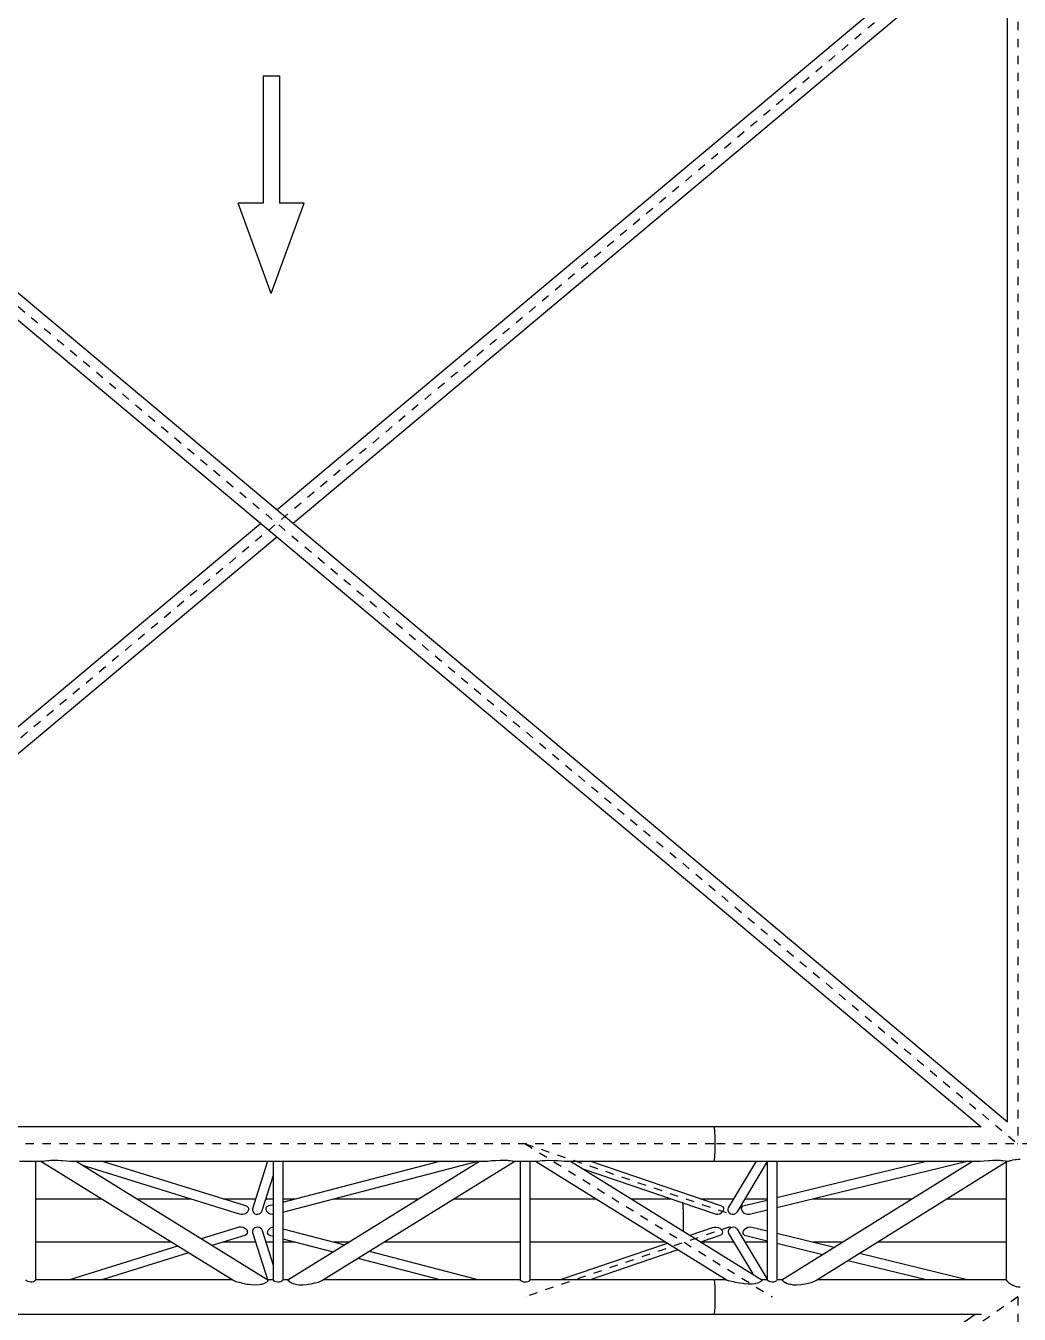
# Model space of a CAD drawing. Header units: millimetres. Extents: x 149919 to 150445, y 136651 to 136866.
# Drawn here: x 150381.88 to 150393.57, y 136675.47 to 136690.63 of the extents above; entities that cross this region are included whole.
import ezdxf

# ---------------------------------------------------------------- set-up
doc = ezdxf.new("R2010")
doc.units = ezdxf.units.MM
doc.header["$LTSCALE"] = 0.25
doc.linetypes.add('CENTER', pattern=[50.8, 31.75, -6.35, 6.35, -6.35])
doc.linetypes.add('XKITLINE00', pattern=[0])

# ---------------------------------------------------------------- blocks, each defined once
blk = doc.blocks.new('çatıı')
at = {"color": 8, "linetype": 'CENTER'}
for p, q in [((25173.6, 4170.3), (23430, 2710.3)), ((23430, 4170.3), (25173.6, 2710.3)), ((25173.6, 4170.3), (25173.6, 2710.3)), ((24815.9, 2710.3), (23430, 2710.3)), ((24593.9, 2710.3), (24835.2, 2627.8)), ((24593.9, 2710.3), (24884.5, 2530.3)), ((26069.2, 2710.3), (24815.9, 2710.3)), ((24835.2, 2612.8), (24593.9, 2530.3)), ((25173.6, 2530.3), (24201.8, 1845.4)), ((25173.6, 2530.3), (25173.5, 2209))]:
    blk.add_line(p, q, dxfattribs=at)
at = {"color": 8, "linetype": 'XKITLINE00'}
for p, q in [((24301.8, 3456.2), (25130.4, 4150)), ((24320.8, 3440.3), (25162.2, 4144.8)), ((25161.4, 4144.2), (25161.4, 2736.4)), ((23506.2, 4122.4), (25161.5, 2736.3)), ((23506.2, 4090.6), (25130.7, 2730.3)), ((23506.2, 2790), (24282.8, 3440.3)), ((23506.2, 2758.2), (24301.8, 3424.4)), ((23551.9, 2730.6), (24815.9, 2730.6)), ((24815.9, 2730.6), (24816.2, 2730.3)), ((24815.9, 2730.6), (24816.2, 2730.3)), ((24815.9, 2730.6), (25130.4, 2730.6)), ((24816.2, 2730.3), (24816.4, 2729.4)), ((24816.2, 2730.3), (24816.4, 2729.4)), ((24816.4, 2729.4), (24816.6, 2727.9)), ((24816.6, 2727.9), (24816.9, 2725.8)), ((24816.9, 2725.8), (24817, 2723.3)), ((24817, 2723.3), (24817.2, 2720.4)), ((24817.2, 2720.4), (24817.3, 2717.2)), ((24817.3, 2717.2), (24817.4, 2713.8)), ((24817.4, 2713.8), (24817.4, 2710.3)), ((24817.2, 2700.1), (24817, 2697.2)), ((24817.3, 2703.3), (24817.2, 2700.1)), ((24817.4, 2706.7), (24817.3, 2703.3)), ((24817.4, 2710.3), (24817.4, 2706.7)), ((23998.9, 2690), (24012, 2690)), ((24007.4, 2690), (24007.9, 2689.9)), ((24007.9, 2690), (24008.3, 2689.9)), ((24007.9, 2689.9), (24008.6, 2689.9)), ((24008.6, 2689.9), (24010.2, 2690)), ((24010.2, 2690), (24012, 2690)), ((24012, 2690), (24013.7, 2690)), ((24013.7, 2690), (24025.7, 2690)), ((24013.7, 2690), (24015.3, 2689.9)), ((24015.3, 2689.9), (24016.6, 2689.9)), ((24016.2, 2689.9), (24016.3, 2689.9)), ((24016.3, 2689.9), (24016.5, 2690)), ((24016.6, 2689.9), (24016.7, 2689.9)), ((24016.7, 2689.9), (24016.9, 2690)), ((24017.7, 2690), (24017.7, 2550)), ((24024, 2690), (24251.3, 2549.4)), ((24024.2, 2690), (24024.5, 2689.9)), ((24024.5, 2689.9), (24024.9, 2689.9)), ((24024.9, 2689.9), (24026.6, 2690)), ((24026.6, 2690), (24026.8, 2690)), ((24026.8, 2690), (24028.8, 2690.4)), ((24028.8, 2690.4), (24031.8, 2690.7)), ((24031.8, 2690.7), (24033.4, 2690.7)), ((24033.4, 2690.7), (24035.4, 2691)), ((24035.4, 2691), (24039.7, 2691.1)), ((24039.7, 2691.1), (24044.6, 2691)), ((24044.6, 2691), (24047.6, 2690.7)), ((24047.6, 2690.7), (24049.7, 2690.7)), ((24049.7, 2690.7), (24054.4, 2690.4)), ((24054.4, 2690.4), (24058.4, 2690)), ((24058.4, 2690), (24058.8, 2690)), ((24058.8, 2690), (24061.9, 2689.9)), ((24060.5, 2690), (24302.8, 2690)), ((24061.9, 2689.9), (24063.2, 2689.9)), ((24062.3, 2689.9), (24062.5, 2690)), ((24063.2, 2689.9), (24063.5, 2690)), ((24065.6, 2690), (24291.1, 2550.5)), ((24073.1, 2685.3), (24257.3, 2628)), ((24096.3, 2690), (24266, 2637.2)), ((24290.7, 2690), (24273.1, 2633.8)), ((24297.3, 2690), (24297.3, 2550.2)), ((24298.4, 2690), (24298.8, 2689.9)), ((24298.8, 2689.9), (24299.5, 2689.9)), ((24298.9, 2690), (24299.3, 2689.9)), ((24299.5, 2689.9), (24301.1, 2690)), ((24301.1, 2690), (24302.8, 2690)), ((24302.8, 2690), (24304.6, 2690)), ((24304.6, 2690), (24546, 2690)), ((24304.6, 2690), (24306.2, 2690)), ((24306.2, 2690), (24307.5, 2689.9)), ((24307.2, 2689.9), (24307.4, 2690)), ((24307.5, 2689.9), (24307.6, 2689.9)), ((24307.6, 2689.9), (24307.9, 2690)), ((24308.7, 2641.8), (24493.5, 2690)), ((24308.7, 2630.1), (24538.5, 2690)), ((24308.7, 2690), (24308.7, 2550)), ((24314.7, 2550.4), (24540.4, 2690)), ((24354.9, 2549.6), (24581.9, 2690)), ((24543.2, 2690), (24543.5, 2689.9)), ((24543.5, 2689.9), (24546, 2690)), ((24544, 2690), (24544.4, 2689.9)), ((24546, 2690), (24548.8, 2690)), ((24548.8, 2690), (24549.8, 2690.1)), ((24549.8, 2690.1), (24554.5, 2690.5)), ((24554.5, 2690.5), (24559.4, 2690.7)), ((24559.4, 2690.7), (24564.6, 2691)), ((24564.6, 2691), (24569.2, 2691.1)), ((24569.2, 2691.1), (24573.1, 2690.9)), ((24573.1, 2690.9), (24574, 2690.7)), ((24574, 2690.7), (24576.4, 2690.6)), ((24576.4, 2690.6), (24578.9, 2690.3)), ((24578.9, 2690.3), (24579.7, 2690)), ((24579.7, 2690), (24580.6, 2690)), ((24580.6, 2690), (24581.7, 2689.9)), ((24580.8, 2690), (24594, 2690)), ((24581.7, 2689.9), (24581.8, 2690)), ((24588.2, 2690), (24588.2, 2550.2)), ((24589.4, 2690), (24589.8, 2689.9)), ((24589.8, 2689.9), (24590.6, 2689.9)), ((24589.9, 2690), (24590.3, 2689.9)), ((24590.6, 2689.9), (24592.2, 2690)), ((24592.2, 2690), (24594, 2690)), ((24594, 2690), (24595.7, 2690)), ((24595.7, 2690), (24608.6, 2690)), ((24595.7, 2690), (24597.3, 2689.9)), ((24597.3, 2689.9), (24598.6, 2689.9)), ((24598.2, 2689.9), (24598.4, 2690)), ((24598.2, 2689.9), (24598.2, 2689.9)), ((24598.6, 2689.9), (24598.9, 2690)), ((24598.6, 2689.9), (24598.6, 2689.9)), ((24599.6, 2690), (24599.6, 2550)), ((24606, 2690), (24831.7, 2550.1)), ((24606.2, 2690), (24606.3, 2689.9)), ((24606.3, 2689.9), (24606.8, 2690)), ((24606.8, 2690), (24608.6, 2690)), ((24607.2, 2690), (24607.3, 2690)), ((24608.6, 2690), (24610.8, 2690.3)), ((24608.6, 2690), (24608.6, 2690)), ((24610.8, 2690.3), (24614, 2690.5)), ((24614, 2690.5), (24615.1, 2690.6)), ((24615.1, 2690.6), (24617.6, 2690.8)), ((24617.6, 2690.8), (24622, 2690.9)), ((24622, 2690.9), (24626.9, 2690.8)), ((24626.9, 2690.8), (24629.3, 2690.6)), ((24629.3, 2690.6), (24631.9, 2690.5)), ((24631.9, 2690.5), (24636.6, 2690.2)), ((24636.6, 2690.2), (24640, 2690)), ((24639.8, 2690), (24815.9, 2690)), ((24640, 2690), (24640.8, 2690)), ((24640.8, 2690), (24643.8, 2690)), ((24643.8, 2690), (24644.8, 2689.9)), ((24644.8, 2689.9), (24644.9, 2690)), ((24647.5, 2690), (24872.6, 2550.5)), ((24670.9, 2690), (24824.9, 2637.3)), ((24816.2, 2690.3), (24815.9, 2690)), ((24816.2, 2690.3), (24815.9, 2690)), ((24815.9, 2690), (24884.4, 2690)), ((24816.4, 2691.2), (24816.2, 2690.3)), ((24816.4, 2691.2), (24816.2, 2690.3)), ((24816.6, 2692.7), (24816.4, 2691.2)), ((24816.9, 2694.7), (24816.6, 2692.7)), ((24817, 2697.2), (24816.9, 2694.7)), ((24865.8, 2690), (24832.9, 2635.1)), ((24878.8, 2689.7), (24843.3, 2630.3)), ((24878.8, 2690), (24878.8, 2550.3)), ((24880.3, 2690), (24880.7, 2689.9)), ((24880.7, 2689.9), (24881.1, 2689.9)), ((24880.8, 2690), (24881.1, 2689.9)), ((24881.1, 2689.9), (24882.6, 2690)), ((24882.6, 2690), (24884.4, 2690)), ((24884.4, 2690), (24886.1, 2690)), ((24886.1, 2690), (25127.1, 2690)), ((24886.1, 2690), (24887.8, 2690)), ((24887.8, 2690), (24889, 2689.9)), ((24888.9, 2689.9), (24889.1, 2690)), ((24889, 2689.9), (24889.3, 2689.9)), ((24889.3, 2689.9), (24889.6, 2690)), ((24890.2, 2635.4), (25114.2, 2690)), ((24890.2, 2647), (25066.4, 2690)), ((24890.2, 2690), (24890.2, 2549.8)), ((24896.2, 2550.4), (25120.4, 2690)), ((24936, 2549.5), (25161.3, 2689.8)), ((25123.5, 2690), (25123.9, 2689.9)), ((25123.9, 2689.9), (25125.9, 2690)), ((25124.5, 2690), (25124.8, 2689.9)), ((25125.9, 2690), (25129.3, 2690)), ((25129.3, 2690), (25129.6, 2690)), ((25129.6, 2690), (25134.3, 2690.4)), ((25134.3, 2690.4), (25139.2, 2690.7)), ((25139.2, 2690.7), (25140.4, 2690.7)), ((25140.4, 2690.7), (25144.3, 2691)), ((25144.3, 2691), (25149, 2691.1)), ((25149, 2691.1), (25153, 2690.9)), ((25153, 2690.9), (25154.3, 2690.7)), ((25154.3, 2690.7), (25156.2, 2690.6)), ((25156.2, 2690.6), (25158.8, 2690.3)), ((25158.8, 2690.3), (25159.9, 2690)), ((25159.9, 2690), (25160.4, 2690)), ((25160, 2688.9), (25160, 2550.4)), ((25160.4, 2690), (25161.5, 2689.9)), ((25160.5, 2689.2), (25160.7, 2689.3)), ((25160.7, 2689.3), (25161.3, 2689.8)), ((25160.8, 2690), (25162.2, 2690)), ((25161.1, 2689.6), (25161.2, 2689.6)), ((25161.3, 2689.8), (25161.6, 2689.9)), ((25161.5, 2689.9), (25161.6, 2690)), ((25161.5, 2689.9), (25161.5, 2689.9)), ((25161.6, 2689.9), (25162.9, 2690)), ((25161.6, 2689.9), (25161.7, 2690)), ((25162.9, 2690), (25165.1, 2690.6)), ((25165.1, 2690.6), (25166.1, 2690.7)), ((25166.1, 2690.7), (25167.7, 2691.3)), ((25167.7, 2691.3), (25170.6, 2691.9)), ((25170.6, 2691.9), (25172, 2692)), ((25172, 2692), (25173.6, 2692.3)), ((25173.6, 2692.3), (25176.6, 2692.4)), ((24297.3, 2673.1), (24284.3, 2631.6)), ((24661.9, 2681), (24816.4, 2628.2)), ((24017.7, 2645.7), (24095.6, 2645.7)), ((24137.2, 2645.7), (24200.5, 2645.7)), ((24238.7, 2645.7), (24276.8, 2645.7)), ((24288.7, 2645.7), (24297.3, 2645.7)), ((24290.7, 2637.1), (24292.4, 2637.6)), ((24292.4, 2637.6), (24297.3, 2638.9)), ((24308.7, 2645.7), (24323.4, 2645.7)), ((24368.4, 2645.7), (24468.8, 2645.7)), ((24510.3, 2645.7), (24588.2, 2645.7)), ((24599.6, 2645.7), (24677.5, 2645.7)), ((24719, 2645.7), (24765.3, 2645.7)), ((24779.3, 2640.9), (24779.3, 2640.8)), ((24779.3, 2640.8), (24779.6, 2638.2)), ((24779.6, 2638.2), (24779.7, 2635.2)), ((24800.4, 2645.7), (24839.3, 2645.7)), ((24850.1, 2637.2), (24851.9, 2637.7)), ((24851.9, 2637.7), (24878.8, 2644.2)), ((24852.5, 2645.7), (24878.8, 2645.7)), ((24932.5, 2645.7), (25049.2, 2645.7)), ((25090.5, 2645.7), (25160, 2645.7)), ((24257.3, 2628), (24259.4, 2627.5)), ((24259.4, 2627.5), (24261.7, 2627.4)), ((24261.7, 2627.4), (24263.8, 2627.9)), ((24263.8, 2627.9), (24265.7, 2628.9)), ((24265.7, 2628.9), (24266.5, 2629.6)), ((24266, 2637.2), (24267, 2636.5)), ((24266.5, 2629.6), (24267.2, 2630.2)), ((24267, 2636.5), (24267.4, 2636.2)), ((24268.2, 2631.8), (24267.2, 2630.2)), ((24267.4, 2636.2), (24268.3, 2635)), ((24268.5, 2633.2), (24268.2, 2631.8)), ((24268.3, 2635), (24268.5, 2633.4)), ((24268.5, 2633.4), (24268.5, 2633.2)), ((24273.1, 2633.8), (24273.1, 2633.2)), ((24273.1, 2633.2), (24273.1, 2632.2)), ((24273.1, 2632.2), (24273.6, 2630.6)), ((24273.6, 2630.6), (24274.3, 2629.6)), ((24274.3, 2629.6), (24274.6, 2629.2)), ((24274.6, 2629.2), (24276, 2628.1)), ((24276, 2628.1), (24277.7, 2627.5)), ((24277.7, 2627.5), (24279.4, 2627.4)), ((24279.4, 2627.4), (24281.1, 2627.8)), ((24281.1, 2627.8), (24282.6, 2628.8)), ((24283.3, 2629.6), (24282.6, 2628.8)), ((24283.7, 2630.1), (24283.3, 2629.6)), ((24284.3, 2631.6), (24283.7, 2630.1)), ((24289.5, 2636.1), (24288.8, 2634.8)), ((24288.8, 2634.8), (24288.9, 2633.2)), ((24288.9, 2633.2), (24289.4, 2631.6)), ((24289.4, 2631.6), (24290.6, 2630)), ((24289.5, 2636.1), (24290, 2636.5)), ((24290, 2636.5), (24290.7, 2637.1)), ((24290.6, 2630), (24291.1, 2629.6)), ((24291.1, 2629.6), (24292.2, 2628.7)), ((24292.2, 2628.7), (24294.1, 2627.8)), ((24294.1, 2627.8), (24296.3, 2627.4)), ((24296.3, 2627.4), (24297.3, 2627.4)), ((24779.7, 2635.2), (24779.9, 2631.8)), ((24779.9, 2631.8), (24780, 2628.1)), ((24780, 2628.1), (24780.1, 2624.2)), ((24780.1, 2624.2), (24780.1, 2620.3)), ((24816.4, 2628.2), (24818.6, 2627.6)), ((24818.6, 2627.6), (24820.8, 2627.6)), ((24820.8, 2627.6), (24823, 2628.1)), ((24823, 2628.1), (24824.8, 2629.1)), ((24824.8, 2629.1), (24825.6, 2629.8)), ((24824.9, 2637.3), (24825.9, 2636.7)), ((24825.6, 2629.8), (24826.3, 2630.4)), ((24825.9, 2636.7), (24826.4, 2636.4)), ((24827.2, 2632), (24826.3, 2630.4)), ((24826.4, 2636.4), (24827.3, 2635.1)), ((24827.5, 2633.4), (24827.2, 2632)), ((24827.3, 2635.1), (24827.5, 2633.6)), ((24827.5, 2633.6), (24827.5, 2633.4)), ((24832.9, 2635.1), (24832.5, 2633.6)), ((24832.5, 2633.6), (24832.5, 2633.2)), ((24832.5, 2633.2), (24832.6, 2632)), ((24832.6, 2632), (24833.2, 2630.4)), ((24833.2, 2630.4), (24833.8, 2629.6)), ((24833.8, 2629.6), (24834.3, 2629)), ((24834.3, 2629), (24835.8, 2628)), ((24835.8, 2628), (24837.5, 2627.5)), ((24837.5, 2627.5), (24839.2, 2627.4)), ((24839.2, 2627.4), (24840.9, 2627.9)), ((24840.9, 2627.9), (24842.3, 2628.9)), ((24842.8, 2629.6), (24842.3, 2628.9)), ((24843.3, 2630.3), (24842.8, 2629.6)), ((24848.9, 2636.2), (24848.3, 2634.9)), ((24848.3, 2634.9), (24848.3, 2633.4)), ((24848.3, 2633.4), (24848.4, 2633.3)), ((24848.4, 2633.3), (24848.9, 2631.8)), ((24848.9, 2636.2), (24849.4, 2636.6)), ((24848.9, 2631.8), (24850, 2630.2)), ((24849.4, 2636.6), (24850.1, 2637.2)), ((24850, 2630.2), (24850.7, 2629.7)), ((24850.7, 2629.7), (24851.6, 2628.9)), ((24851.6, 2628.9), (24853.6, 2627.9)), ((24853.6, 2627.9), (24855.8, 2627.5)), ((24855.8, 2627.5), (24858, 2627.5)), ((24858, 2627.5), (24878.8, 2632.6)), ((24213, 2598.8), (24255.2, 2611.9)), ((24255.2, 2611.9), (24257.4, 2612.5)), ((24257.4, 2612.5), (24259.7, 2612.5)), ((24259.7, 2612.5), (24262, 2612.1)), ((24262, 2612.1), (24264, 2611.1)), ((24264, 2611.1), (24264.9, 2610.3)), ((24264.9, 2610.3), (24265.6, 2609.8)), ((24265.6, 2609.8), (24266.7, 2608.3)), ((24266.7, 2608.3), (24267, 2606.7)), ((24273.7, 2609.2), (24273.2, 2607.6)), ((24273.2, 2607.6), (24273.3, 2606.7)), ((24274.4, 2610.3), (24273.7, 2609.2)), ((24274.6, 2610.6), (24274.4, 2610.3)), ((24274.6, 2610.6), (24276, 2611.7)), ((24276, 2611.7), (24277.7, 2612.4)), ((24277.7, 2612.4), (24279.4, 2612.6)), ((24279.4, 2612.6), (24281.2, 2612.2)), ((24281.2, 2612.2), (24282.7, 2611.3)), ((24282.7, 2611.3), (24283.6, 2610.3)), ((24283.6, 2610.3), (24283.8, 2610)), ((24283.8, 2610), (24284.4, 2608.5)), ((24284.4, 2608.5), (24297.3, 2567.5)), ((24291.4, 2608.6), (24290.7, 2607)), ((24292.7, 2610.1), (24291.4, 2608.6)), ((24292.7, 2610.1), (24293, 2610.3)), ((24293, 2610.3), (24294.4, 2611.3)), ((24294.4, 2611.3), (24296.5, 2612.2)), ((24296.5, 2612.2), (24297.3, 2612.3)), ((24308.7, 2610.4), (24381.3, 2591.5)), ((24780, 2612.4), (24779.9, 2608.7)), ((24779.9, 2608.7), (24779.9, 2608)), ((24780.1, 2616.3), (24780, 2612.4)), ((24780.1, 2620.3), (24780.1, 2616.3)), ((24788.3, 2602.7), (24814.4, 2611.7)), ((24814.4, 2611.7), (24816.5, 2612.3)), ((24816.5, 2612.3), (24818.9, 2612.3)), ((24818.9, 2612.3), (24821.2, 2611.9)), ((24821.2, 2611.9), (24823.1, 2610.9)), ((24823.1, 2610.9), (24824.1, 2610.1)), ((24824.1, 2610.1), (24824.7, 2609.6)), ((24824.7, 2609.6), (24825.7, 2608.1)), ((24825.7, 2608.1), (24826.1, 2606.5)), ((24833.5, 2609.4), (24832.9, 2607.8)), ((24832.9, 2607.8), (24832.9, 2606.7)), ((24834.2, 2610.3), (24833.5, 2609.4)), ((24834.5, 2610.8), (24834.2, 2610.3)), ((24834.5, 2610.8), (24835.9, 2611.8)), ((24835.9, 2611.8), (24837.6, 2612.4)), ((24837.6, 2612.4), (24839.4, 2612.5)), ((24839.4, 2612.5), (24841.1, 2612.1)), ((24841.1, 2612.1), (24842.5, 2611.2)), ((24842.5, 2611.2), (24843.2, 2610.3)), ((24843.2, 2610.3), (24843.6, 2609.9)), ((24843.6, 2609.9), (24878.8, 2550.9)), ((24851, 2608.4), (24850.3, 2606.8)), ((24852.3, 2609.9), (24851, 2608.4)), ((24852.3, 2609.9), (24852.8, 2610.2)), ((24852.8, 2610.2), (24854.1, 2611.2)), ((24854.1, 2611.2), (24856.2, 2612.1)), ((24856.2, 2612.1), (24858.5, 2612.5)), ((24858.5, 2612.5), (24860.9, 2612.4)), ((24860.9, 2612.4), (24878.8, 2608)), ((24017.7, 2594.9), (24177.8, 2594.9)), ((24225.8, 2590.9), (24264.7, 2603)), ((24238.7, 2594.9), (24276.8, 2594.9)), ((24264.7, 2603), (24265.5, 2603.5)), ((24265.5, 2603.5), (24266.1, 2603.9)), ((24266.9, 2605.2), (24266.1, 2603.9)), ((24267.1, 2606.7), (24266.9, 2605.2)), ((24267, 2606.7), (24267.1, 2606.7)), ((24273.3, 2606.7), (24273.3, 2606.1)), ((24273.3, 2606.1), (24290.6, 2550.8)), ((24288.7, 2594.9), (24297.3, 2594.9)), ((24290.7, 2606.7), (24290.5, 2605.4)), ((24290.5, 2605.4), (24291.1, 2604.1)), ((24290.7, 2607), (24290.7, 2606.7)), ((24291.1, 2604.1), (24291.8, 2603.5)), ((24291.8, 2603.5), (24292.3, 2603.1)), ((24292.3, 2603.1), (24294, 2602.5)), ((24294, 2602.5), (24297.3, 2601.7)), ((24308.7, 2598.7), (24367.9, 2583.3)), ((24308.7, 2594.9), (24323.3, 2594.9)), ((24368.4, 2594.9), (24386.6, 2594.9)), ((24428.1, 2594.9), (24588.2, 2594.9)), ((24599.6, 2594.9), (24759.5, 2594.9)), ((24635.7, 2550.6), (24761.5, 2593.6)), ((24800.8, 2595), (24823.6, 2602.8)), ((24801, 2594.9), (24839.2, 2594.9)), ((24823.6, 2602.8), (24824.4, 2603.3)), ((24824.4, 2603.3), (24825, 2603.7)), ((24825.9, 2605), (24825, 2603.7)), ((24826.1, 2606.5), (24825.9, 2605)), ((24826.1, 2606.5), (24826.1, 2606.5)), ((24832.9, 2606.7), (24832.9, 2606.2)), ((24832.9, 2606.2), (24833.3, 2604.8)), ((24833.3, 2604.8), (24861.8, 2557.2)), ((24850.3, 2606.7), (24850.1, 2605.3)), ((24850.1, 2605.3), (24850.7, 2604)), ((24850.3, 2606.8), (24850.3, 2606.7)), ((24850.7, 2604), (24851.3, 2603.5)), ((24851.3, 2603.5), (24851.9, 2603)), ((24851.9, 2603), (24853.6, 2602.4)), ((24852.5, 2594.9), (24878.8, 2594.9)), ((24853.6, 2602.4), (24878.8, 2596.3)), ((24890.2, 2605.2), (24957.8, 2588.7)), ((24890.2, 2593.5), (24944.3, 2580.3)), ((24932.6, 2594.9), (24967.6, 2594.9)), ((25008.9, 2594.9), (25160, 2594.9)), ((24058.1, 2550.6), (24185.4, 2590.2)), ((24096.3, 2550.6), (24198.1, 2582.3)), ((24410.4, 2583.9), (24538.5, 2550.6)), ((24670.9, 2550.6), (24774, 2585.9)), ((24987.4, 2581.5), (25114.3, 2550.6)), ((24397.1, 2575.7), (24493.5, 2550.6)), ((24973.9, 2573.1), (25066.4, 2550.6)), ((24006.3, 2550.2), (24006.3, 2550.1)), ((24006.3, 2550.1), (24006.6, 2549.7)), ((24006.6, 2549.7), (24007.4, 2549.2)), ((24007.4, 2549.2), (24007.9, 2549)), ((24007.9, 2549), (24008.6, 2548.6)), ((24008.6, 2548.6), (24010.2, 2548.2)), ((24010.2, 2548.2), (24012, 2548)), ((24012, 2548), (24013.7, 2548.1)), ((24013.7, 2548.1), (24015.3, 2548.4)), ((24015.3, 2548.4), (24016.6, 2549)), ((24016.6, 2549), (24016.7, 2549)), ((24016.7, 2549), (24017.4, 2549.5)), ((24017.7, 2550), (24017.4, 2549.5)), ((24017.7, 2550.6), (24249.4, 2550.6)), ((24251.3, 2549.4), (24252.3, 2549)), ((24252.3, 2549), (24253.6, 2548.5)), ((24253.6, 2548.5), (24257.1, 2547.4)), ((24257.1, 2547.4), (24257.5, 2547.4)), ((24257.5, 2547.4), (24261.7, 2546.3)), ((24287.4, 2546.3), (24289.1, 2547.4)), ((24289.1, 2547.4), (24289.3, 2547.4)), ((24289.3, 2547.4), (24290.7, 2548.4)), ((24290.9, 2549), (24290.7, 2548.4)), ((24290.9, 2550.6), (24297.3, 2550.6)), ((24290.9, 2549), (24291.4, 2549.4)), ((24291.1, 2550.5), (24291.4, 2550.1)), ((24291.4, 2550.1), (24291.4, 2549.4)), ((24297.3, 2550.2), (24297.3, 2550.1)), ((24297.3, 2550.1), (24297.5, 2549.7)), ((24297.5, 2549.7), (24298.3, 2549.2)), ((24298.3, 2549.2), (24298.9, 2549)), ((24298.9, 2549), (24299.5, 2548.7)), ((24299.5, 2548.7), (24301.1, 2548.2)), ((24301.1, 2548.2), (24302.8, 2548)), ((24302.8, 2548), (24304.6, 2548)), ((24304.6, 2548), (24306.2, 2548.3)), ((24306.2, 2548.3), (24307.5, 2548.9)), ((24307.5, 2548.9), (24307.6, 2549)), ((24307.6, 2549), (24308.3, 2549.4)), ((24308.7, 2550), (24308.3, 2549.4)), ((24308.7, 2550.6), (24315, 2550.6)), ((24314.7, 2550.4), (24314.9, 2550.1)), ((24314.9, 2550.1), (24314.8, 2549.9)), ((24314.8, 2549.9), (24315.5, 2549.1)), ((24315.5, 2549.1), (24315.7, 2549)), ((24315.7, 2549), (24316.6, 2548.1)), ((24316.6, 2548.1), (24318.1, 2547.3)), ((24318.1, 2547.3), (24318.4, 2547)), ((24318.4, 2547), (24320.8, 2545.9)), ((24342, 2545.6), (24346.6, 2546.6)), ((24346.6, 2546.6), (24349, 2547.3)), ((24349, 2547.3), (24350.5, 2547.7)), ((24350.5, 2547.7), (24353.4, 2548.8)), ((24353.4, 2548.8), (24353.9, 2549)), ((24353.9, 2549), (24354.9, 2549.6)), ((24356.5, 2550.6), (24588.2, 2550.6)), ((24588.2, 2550.2), (24588.3, 2550.1)), ((24588.3, 2550.1), (24588.5, 2549.7)), ((24588.5, 2549.7), (24589.3, 2549.2)), ((24589.3, 2549.2), (24589.8, 2549)), ((24589.8, 2549), (24590.6, 2548.6)), ((24590.6, 2548.6), (24592.2, 2548.1)), ((24592.2, 2548.1), (24594, 2547.9)), ((24594, 2547.9), (24595.7, 2548)), ((24595.7, 2548), (24597.3, 2548.4)), ((24597.3, 2548.4), (24598.6, 2548.9)), ((24598.6, 2549), (24599.4, 2549.4)), ((24598.6, 2548.9), (24598.6, 2549)), ((24599.6, 2550), (24599.4, 2549.4)), ((24599.6, 2550.6), (24815.9, 2550.6)), ((24815.9, 2550.6), (24816.2, 2550.3)), ((24815.9, 2550.6), (24816.2, 2550.3)), ((24815.9, 2550.6), (24831, 2550.6)), ((24816.2, 2550.3), (24816.4, 2549.4)), ((24816.2, 2550.3), (24816.4, 2549.4)), ((24816.4, 2549.4), (24816.7, 2547.9)), ((24816.7, 2547.9), (24816.9, 2545.8)), ((24831.7, 2550.1), (24833.4, 2549.6)), ((24833.4, 2549.6), (24833.5, 2549.5)), ((24833.5, 2549.5), (24836.9, 2548.6)), ((24836.9, 2548.6), (24839.1, 2548.2)), ((24839.1, 2548.2), (24841.1, 2547.6)), ((24841.1, 2547.6), (24846.1, 2546.7)), ((24846.1, 2546.7), (24850.4, 2546.2)), ((24865.2, 2546.2), (24868.1, 2546.8)), ((24868.1, 2546.8), (24870.3, 2547.7)), ((24870.7, 2548.2), (24870.3, 2547.7)), ((24870.7, 2548.2), (24871.9, 2548.7)), ((24872.6, 2549.6), (24871.9, 2548.7)), ((24872.5, 2550.6), (24878.8, 2550.6)), ((24872.6, 2550.5), (24872.6, 2550.4)), ((24872.6, 2550.4), (24872.9, 2550.2)), ((24872.9, 2550.2), (24872.6, 2549.6)), ((24872.6, 2549.6), (24872.6, 2549.6)), ((24878.8, 2550.3), (24878.9, 2550.1)), ((24878.9, 2550.1), (24879.1, 2549.8)), ((24879.1, 2549.8), (24879.8, 2549.3)), ((24879.8, 2549.3), (24880.7, 2549)), ((24880.7, 2549), (24881.1, 2548.8)), ((24881.1, 2548.8), (24882.6, 2548.3)), ((24882.6, 2548.3), (24884.4, 2548)), ((24884.4, 2548), (24886.1, 2548)), ((24886.1, 2548), (24887.8, 2548.2)), ((24887.8, 2548.2), (24889, 2548.8)), ((24889, 2548.8), (24889.3, 2549)), ((24889.3, 2549), (24889.9, 2549.3)), ((24890.2, 2549.8), (24889.9, 2549.3)), ((24890.2, 2550.6), (24896.5, 2550.6)), ((24896.2, 2550.4), (24896.5, 2550.1)), ((24896.5, 2550.1), (24896.5, 2550)), ((24896.5, 2550), (24897.1, 2549.2)), ((24897.1, 2549.2), (24897.6, 2549)), ((24897.6, 2549), (24898.3, 2548.2)), ((24898.3, 2548.2), (24900.1, 2547.3)), ((24900.1, 2547.3), (24900.2, 2547.2)), ((24900.2, 2547.2), (24902.5, 2546.1)), ((24927.6, 2546.4), (24930.7, 2547.3)), ((24930.7, 2547.3), (24931.6, 2547.5)), ((24931.6, 2547.5), (24934.4, 2548.6)), ((24934.4, 2548.6), (24935.2, 2549)), ((24935.2, 2549), (24936, 2549.5)), ((24937.8, 2550.6), (25160, 2550.6)), ((25160, 2550.4), (25160.2, 2550.1)), ((25160.2, 2550.1), (25160.3, 2549.7)), ((25160.3, 2549.7), (25161.1, 2549)), ((25161.1, 2549), (25161.3, 2548.7)), ((25161.3, 2548.7), (25162.9, 2547.3)), ((25162.9, 2547.3), (25165.1, 2545.6)), ((24261.7, 2546.3), (24266.6, 2545.4)), ((24266.6, 2545.4), (24268.8, 2545.2)), ((24268.8, 2545.2), (24271.8, 2544.7)), ((24271.8, 2544.7), (24276.7, 2544.5)), ((24276.7, 2544.5), (24281, 2544.7)), ((24281, 2544.7), (24283, 2545.2)), ((24283, 2545.2), (24284.5, 2545.4)), ((24284.5, 2545.4), (24287.4, 2546.3)), ((24320.8, 2545.9), (24324, 2545.1)), ((24324, 2545.1), (24324.2, 2545.1)), ((24324.2, 2545.1), (24327.7, 2544.5)), ((24327.7, 2544.5), (24332.2, 2544.4)), ((24332.2, 2544.4), (24337.1, 2544.9)), ((24337.1, 2544.9), (24338.6, 2545.1)), ((24338.6, 2545.1), (24342, 2545.6)), ((24816.9, 2545.8), (24817.1, 2543.3)), ((24817.1, 2543.3), (24817.2, 2540.4)), ((24817.2, 2540.4), (24817.3, 2537.2)), ((24817.3, 2537.2), (24817.4, 2533.8)), ((24817.4, 2533.8), (24817.4, 2530.3)), ((24850.4, 2546.2), (24851.3, 2546)), ((24851.3, 2546), (24856.5, 2545.6)), ((24856.5, 2545.6), (24861.1, 2545.6)), ((24861.1, 2545.6), (24864.9, 2546.1)), ((24864.9, 2546.1), (24865.2, 2546.2)), ((24902.5, 2546.1), (24905.6, 2545.2)), ((24905.6, 2545.2), (24906.5, 2545.1)), ((24906.5, 2545.1), (24909.2, 2544.6)), ((24909.2, 2544.6), (24913.5, 2544.4)), ((24913.5, 2544.4), (24918.3, 2544.8)), ((24918.3, 2544.8), (24920.4, 2545.1)), ((24920.4, 2545.1), (24923.1, 2545.5)), ((24923.1, 2545.5), (24927.6, 2546.4)), ((25165.1, 2545.6), (25166.1, 2545.1)), ((25166.1, 2545.1), (25167.7, 2544)), ((25167.7, 2544), (25170.6, 2542.8)), ((25170.6, 2542.8), (25172, 2542.4)), ((25172, 2542.4), (25173.6, 2542)), ((25173.6, 2542), (25176.6, 2541.9)), ((24817.1, 2517.2), (24816.9, 2514.7)), ((24817.2, 2520.1), (24817.1, 2517.2)), ((24817.3, 2523.3), (24817.2, 2520.1)), ((24817.4, 2526.7), (24817.3, 2523.3)), ((24817.4, 2530.3), (24817.4, 2526.7)), ((23551.9, 2510), (24815.9, 2510)), ((24229.1, 1879.6), (25123.7, 2510)), ((24816.2, 2510.3), (24815.9, 2510)), ((24816.2, 2510.3), (24815.9, 2510)), ((24815.9, 2510), (25131.2, 2510)), ((24816.4, 2511.2), (24816.2, 2510.3)), ((24816.4, 2511.2), (24816.2, 2510.3)), ((24816.7, 2512.7), (24816.4, 2511.2)), ((24816.9, 2514.7), (24816.7, 2512.7))]:
    blk.add_line(p, q, dxfattribs=at)
at = {"color": 1}
for p, q in [((24285.5, 3966.7), (24285.5, 3817)), ((24285.5, 3966.7), (24304.8, 3966.7)), ((24304.8, 3966.7), (24304.8, 3817)), ((24295.2, 3710.5), (24256.2, 3817)), ((24285.5, 3817), (24256.2, 3817)), ((24295.2, 3710.5), (24334.1, 3817)), ((24334.1, 3817), (24304.8, 3817))]:
    blk.add_line(p, q, dxfattribs=at)
at = {"color": 8, "linetype": 'XKITLINE00'}
for centre in [(24593.9, 2710.3), (24593.9, 2710.3), (24815.9, 2710.3), (24815.9, 2710.3), (25173.6, 2710.3), (25173.6, 2710.3), (24835.2, 2627.8), (24835.2, 2612.8), (24593.9, 2530.3), (24884.5, 2530.3), (25173.6, 2530.3), (25173.6, 2530.3)]:
    blk.add_circle(centre, 0.05, dxfattribs=at)

msp = doc.modelspace()

# ---------------------------------------------------------------- block references
at = {"xscale": 0.009999943142843078, "yscale": 0.009999943142843078, "zscale": 0.009999943142843078}
msp.add_blockref('çatıı', (150141.814, 136650.373), dxfattribs=at)

doc.saveas('drawing.dxf')
